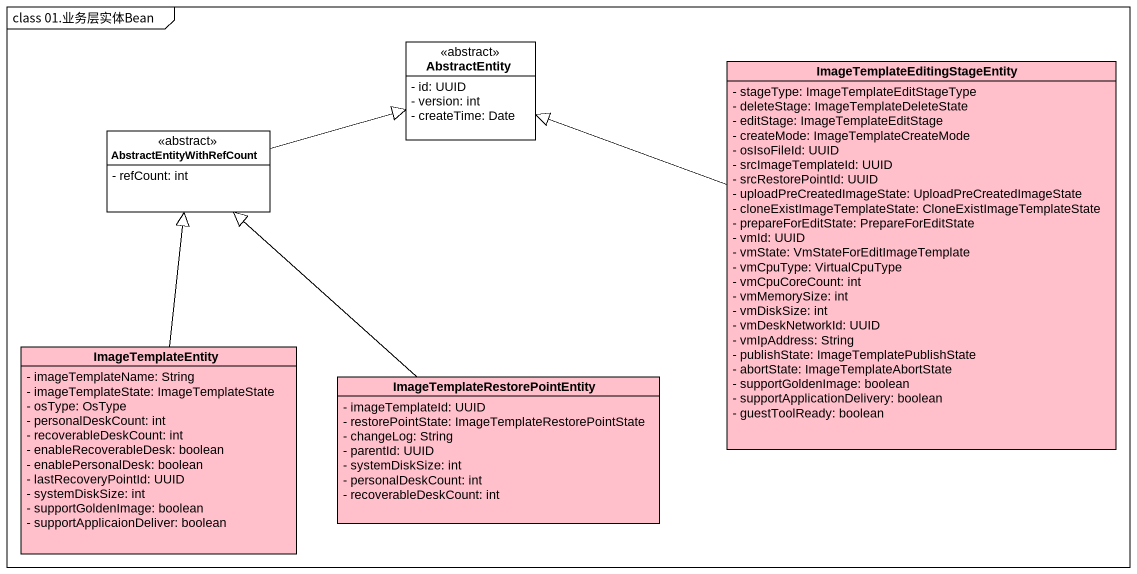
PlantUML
@startuml
mainframe class 01.业务层实体Bean
hide circle
hide empty members
skinparam classAttributeIconSize 0
class AbstractEntity <<abstract>> #FFFFFF {
  - id: UUID
  - version: int
  - createTime: Date
}
class "ImageTemplateEditingStageEntity" as ImageTemplateEditingStageEnt #FFC0CB {
  - stageType: ImageTemplateEditStageType
  - deleteStage: ImageTemplateDeleteState
  - editStage: ImageTemplateEditStage
  - createMode: ImageTemplateCreateMode
  - osIsoFileId: UUID
  - srcImageTemplateId: UUID
  - srcRestorePointId: UUID
  - uploadPreCreatedImageState: UploadPreCreatedImageState
  - cloneExistImageTemplateState: CloneExistImageTemplateState
  - prepareForEditState: PrepareForEditState
  - vmId: UUID
  - vmState: VmStateForEditImageTemplate
  - vmCpuType: VirtualCpuType
  - vmCpuCoreCount: int
  - vmMemorySize: int
  - vmDiskSize: int
  - vmDeskNetworkId: UUID
  - vmIpAddress: String
  - publishState: ImageTemplatePublishState
  - abortState: ImageTemplateAbortState
  - supportGoldenImage: boolean
  - supportApplicationDelivery: boolean
  - guestToolReady: boolean
}
class AbstractEntityWithRefCount <<abstract>> #FFFFFF {
  - refCount: int
}
class ImageTemplateEntity #FFC0CB {
  - imageTemplateName: String
  - imageTemplateState: ImageTemplateState
  - osType: OsType
  - personalDeskCount: int
  - recoverableDeskCount: int
  - enableRecoverableDesk: boolean
  - enablePersonalDesk: boolean
  - lastRecoveryPointId: UUID
  - systemDiskSize: int
  - supportGoldenImage: boolean
  - supportApplicaionDeliver: boolean
}
class "ImageTemplateRestorePointEntity" as ImageTemplateRestorePointEnt #FFC0CB {
  - imageTemplateId: UUID
  - restorePointState: ImageTemplateRestorePointState
  - changeLog: String
  - parentId: UUID
  - systemDiskSize: int
  - personalDeskCount: int
  - recoverableDeskCount: int
}
ImageTemplateEditingStageEnt -left-|> AbstractEntity
AbstractEntityWithRefCount -right-|> AbstractEntity
ImageTemplateEntity -up-|> AbstractEntityWithRefCount
ImageTemplateRestorePointEnt -up-|> AbstractEntityWithRefCount
@enduml
